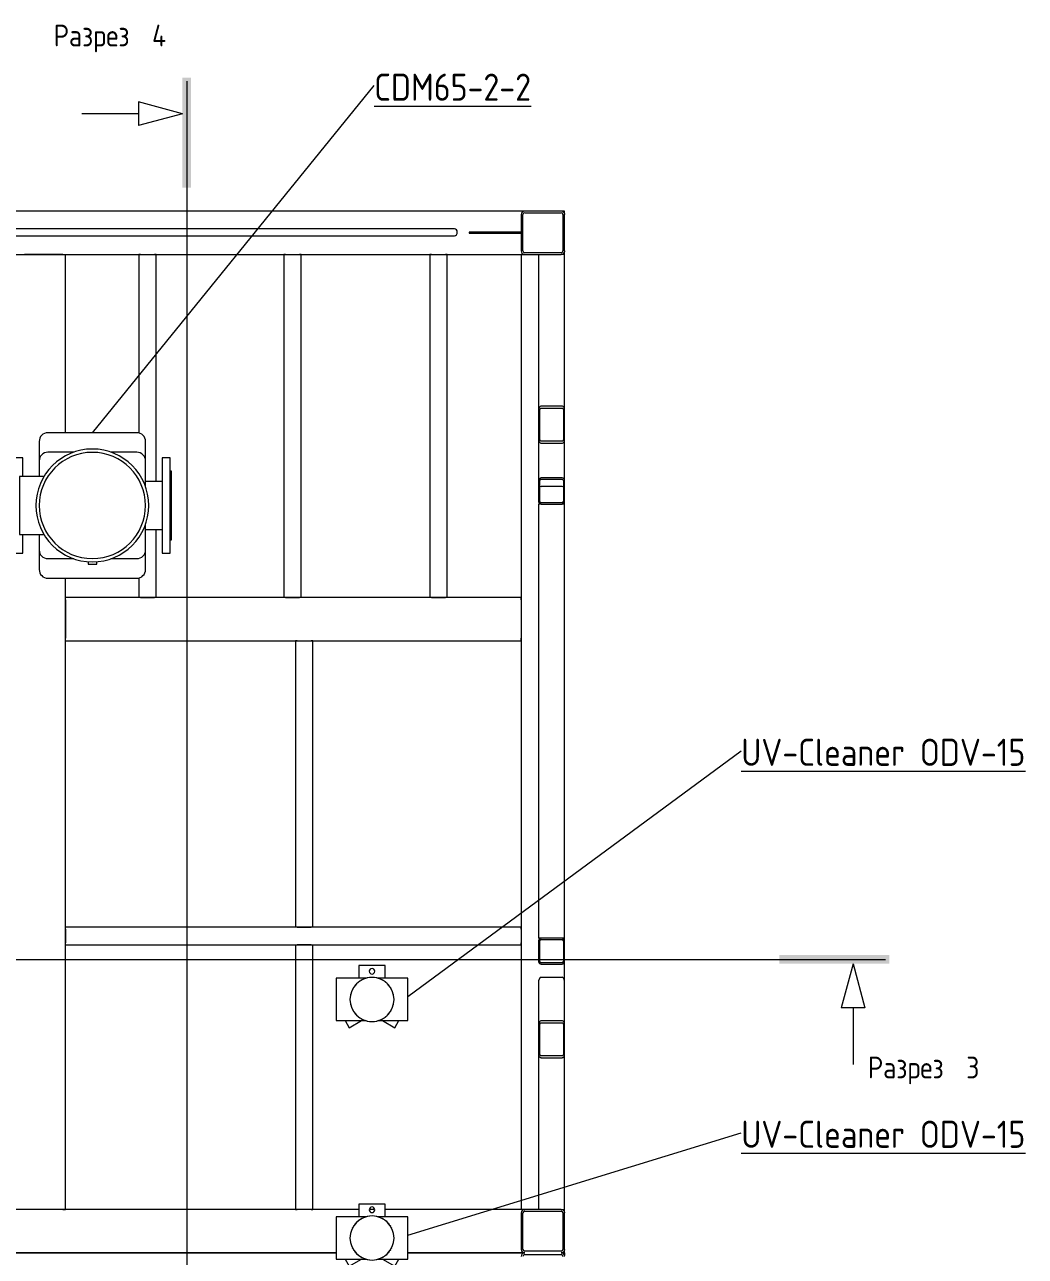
# Model space of a CAD drawing. Header units: millimetres. Extents: x -4617 to 4428, y -2900 to 2818.
# Drawn here: x 2123 to 4428, y -20 to 2818 of the extents above; entities that cross this region are included whole.
import ezdxf

# ---------------------------------------------------------------- set-up
doc = ezdxf.new("R2010")
doc.units = ezdxf.units.MM
for name, color, linetype, lineweight in [('A-_ANOTSYBL_E', 7, 'Continuous', 9), ('A_--------_E-', 8, 'Continuous', 9), ('M-_EQPT----_A', 7, 'Continuous', 9), ('M-_EQPT----_E', 7, 'Continuous', 9), ('S-_STRL----_A', 7, 'Continuous', 9)]:
    doc.layers.add(name, color=color, linetype=linetype, lineweight=lineweight)
doc.styles.add('GOST Common', font='GOST_Common.ttf', dxfattribs={"width": 0.9, "height": 50})
doc.styles.add('GOST Common_B', font='', dxfattribs={"width": 0.9, "height": 62.5})
doc.styles.get('GOST Common_B').set_extended_font_data('GOST Common', bold=True)

# ---------------------------------------------------------------- blocks, each defined once
blk = doc.blocks.new('ВертикальныйМногоступенчатыйЦентробежныйНасос_CDM32-CDM85_CNP - CDM65-2-2FSWPC-V2-Разрез 1')
at = {"layer": 'M-_EQPT----_E', "color": 140, "lineweight": 20}
for p, q in [((2381.3, 1877.4), (2176.3, 1877.4)), ((2156.3, 1857.4), (2156.3, 1812.4)), ((2401.3, 1812.4), (2401.3, 1857.4)), ((2118.3, 1819.9), (2099.3, 1819.9)), ((2099.3, 1819.9), (2099.3, 1599.9)), ((2118.3, 1776.9), (2118.3, 1819.9)), ((2236.2, 1832.4), (2176.3, 1832.4)), ((2381.3, 1832.4), (2321.4, 1832.4)), ((2458.3, 1819.9), (2439.3, 1819.9)), ((2439.3, 1819.9), (2439.3, 1599.9)), ((2458.3, 1599.9), (2458.3, 1819.9)), ((2099.3, 1788.9), (2096.3, 1788.9)), ((2096.3, 1788.9), (2096.3, 1630.9)), ((2156.3, 1812.4), (2156.3, 1776.9)), ((2401.3, 1752.5), (2401.3, 1812.4)), ((2461.3, 1788.9), (2458.3, 1788.9)), ((2461.3, 1630.9), (2461.3, 1788.9)), ((2167.6, 1776.9), (2110.8, 1776.9)), ((2110.8, 1776.9), (2110.8, 1642.9)), ((2439.3, 1764.9), (2401.3, 1764.9)), ((2401.3, 1607.4), (2401.3, 1667.3)), ((2401.3, 1654.9), (2439.3, 1654.9)), ((2096.3, 1630.9), (2099.3, 1630.9)), ((2110.8, 1642.9), (2167.6, 1642.9)), ((2118.3, 1599.9), (2118.3, 1642.9)), ((2156.3, 1642.9), (2156.3, 1607.4)), ((2458.3, 1630.9), (2461.3, 1630.9)), ((2099.3, 1599.9), (2118.3, 1599.9)), ((2156.3, 1607.4), (2156.3, 1562.4)), ((2401.3, 1562.4), (2401.3, 1607.4)), ((2439.3, 1599.9), (2458.3, 1599.9)), ((2176.3, 1587.4), (2236.2, 1587.4)), ((2268.8, 1580.6), (2268.8, 1574.9)), ((2268.8, 1574.9), (2288.8, 1574.9)), ((2288.8, 1574.9), (2288.8, 1580.6)), ((2321.4, 1587.4), (2381.3, 1587.4)), ((2176.3, 1542.4), (2381.3, 1542.4))]:
    blk.add_line(p, q, dxfattribs=at)
for centre, radius, start, end in [((2176.3, 1857.4), 20, 90, 180), ((2381.3, 1857.4), 20, 360, 90), ((2278.8, 1709.9), 130, 360, 180), ((2176.3, 1812.4), 20, 90, 180), ((2278.8, 1709.9), 122.4, 0, 180), ((2381.3, 1812.4), 20, 360, 90), ((2278.8, 1709.9), 130, 180, 360), ((2278.8, 1709.9), 122.4, 180, 360), ((2176.3, 1607.4), 20, 180, 270), ((2381.3, 1607.4), 20, 270, 360), ((2176.3, 1562.4), 20, 180, 270), ((2381.3, 1562.4), 20, 270, 360)]:
    blk.add_arc(centre, radius, start, end, dxfattribs=at)
blk = doc.blocks.new('PNS-0100 MAIN FRAME - ASY PNS-0100 MAIN FRAME_iam-651195-Разрез 1')
at = {"layer": 'A_--------_E-'}
for p, q in [((3274.8, 2388.2), (1060.8, 2388.2)), ((3366.8, 2388.2), (3358.8, 2388.2)), ((3366.8, 2382.2), (3366.8, 2388.2)), ((3366.8, 2382.2), (3366.8, 2380.2)), ((3113.1, 2347.2), (1160, 2347.2)), ((1160, 2331.2), (3113.1, 2331.2)), ((3266.8, 2339.2), (3146.8, 2339.2)), ((3146.8, 2339.2), (3146.8, 2337.2)), ((3146.8, 2337.2), (3266.8, 2337.2)), ((1060.8, 2288.2), (3274.8, 2288.2)), ((2116.8, 2288.2), (2122.8, 2288.2)), ((2210.8, 2288.2), (2122.8, 2288.2)), ((2210.8, 2288.2), (2216.8, 2288.2)), ((2216.8, 1877.4), (2216.8, 2288.2)), ((2385.6, 2288.2), (2385.6, 1876.8)), ((2389.6, 2288.2), (2385.6, 2288.2)), ((2389.6, 2288.2), (2421.6, 2288.2)), ((2425.6, 2288.2), (2421.6, 2288.2)), ((2425.6, 1764.9), (2425.6, 2288.2)), ((2719.6, 2288.2), (2719.6, 1498.2)), ((2723.6, 2288.2), (2719.6, 2288.2)), ((2723.6, 2288.2), (2755.6, 2288.2)), ((2759.6, 2288.2), (2755.6, 2288.2)), ((2759.6, 1498.2), (2759.6, 2288.2)), ((3056.2, 2288.2), (3056.2, 1498.2)), ((3060.2, 2288.2), (3056.2, 2288.2)), ((3060.2, 2288.2), (3092.2, 2288.2)), ((3096.2, 2288.2), (3092.2, 2288.2)), ((3096.2, 1498.2), (3096.2, 2288.2)), ((3266.8, 2288.2), (3266.8, 88.2)), ((3272.8, 2288.2), (3266.8, 2288.2)), ((3272.8, 2288.2), (3274.8, 2288.2)), ((3306.8, 2288.2), (3306.8, 1930)), ((3360.8, 2288.2), (3358.8, 2288.2)), ((3366.8, 2296.2), (3366.8, 2294.2)), ((3366.8, 2288.2), (3366.8, 2294.2)), ((3366.8, 1930), (3366.8, 2288.2)), ((3306.8, 1862.1), (3306.8, 1767.2)), ((3366.8, 1767.2), (3366.8, 1862.1)), ((3309.6, 1754.7), (3312.8, 1753.3)), ((3360.8, 1753.3), (3312.8, 1753.3)), ((3360.8, 1753.3), (3364.1, 1754.7)), ((3306.8, 1713.2), (3306.8, 713.2)), ((3312.8, 1713.2), (3306.8, 1713.2)), ((3366.8, 1713.2), (3360.8, 1713.2)), ((3366.8, 1713.2), (3366.8, 1719.2)), ((3366.8, 713.2), (3366.8, 1713.2)), ((2425.6, 1498.2), (2425.6, 1654.9)), ((2216.8, 88.2), (2216.8, 1542.4)), ((2385.6, 1543), (2385.6, 1498.2)), ((3266.8, 1498.2), (2216.8, 1498.2)), ((2216.8, 1492.2), (2216.8, 1498.2)), ((2216.8, 1492.2), (2216.8, 1404.2)), ((2389.6, 1498.2), (2385.6, 1498.2)), ((2389.6, 1498.2), (2421.6, 1498.2)), ((2425.6, 1498.2), (2421.6, 1498.2)), ((2723.6, 1498.2), (2719.6, 1498.2)), ((2723.6, 1498.2), (2755.6, 1498.2)), ((2759.6, 1498.2), (2755.6, 1498.2)), ((3060.2, 1498.2), (3056.2, 1498.2)), ((3060.2, 1498.2), (3092.2, 1498.2)), ((3096.2, 1498.2), (3092.2, 1498.2)), ((3266.8, 1492.2), (3266.8, 1498.2)), ((3266.8, 1492.2), (3266.8, 1404.2)), ((2216.8, 1398.2), (2216.8, 1404.2)), ((2216.8, 1398.2), (3266.8, 1398.2)), ((2746.8, 1398.2), (2746.8, 738.2)), ((2750.8, 1398.2), (2746.8, 1398.2)), ((2750.8, 1398.2), (2782.8, 1398.2)), ((2786.8, 1398.2), (2782.8, 1398.2)), ((2786.8, 738.2), (2786.8, 1398.2)), ((3266.8, 1398.2), (3266.8, 1404.2)), ((3266.8, 738.2), (2216.8, 738.2)), ((2216.8, 734.2), (2216.8, 738.2)), ((2750.8, 738.2), (2746.8, 738.2)), ((2750.8, 738.2), (2782.8, 738.2)), ((2786.8, 738.2), (2782.8, 738.2)), ((3266.8, 734.2), (3266.8, 738.2)), ((2216.8, 734.2), (2216.8, 702.2)), ((3266.8, 734.2), (3266.8, 702.2)), ((3312.8, 713.2), (3306.8, 713.2)), ((3366.8, 713.2), (3360.8, 713.2)), ((3366.8, 707.2), (3366.8, 713.2)), ((2216.8, 698.2), (2216.8, 702.2)), ((2216.8, 698.2), (3266.8, 698.2)), ((2746.8, 698.2), (2746.8, 88.2)), ((2746.8, 698.2), (2750.8, 698.2)), ((2782.8, 698.2), (2750.8, 698.2)), ((2782.8, 698.2), (2786.8, 698.2)), ((2786.8, 88.2), (2786.8, 698.2)), ((3266.8, 698.2), (3266.8, 702.2)), ((3366.8, 614.6), (3366.8, 659.2)), ((3306.8, 614.6), (3306.8, 514.3)), ((3312.8, 623.1), (3360.8, 623.1)), ((3366.8, 514.3), (3366.8, 614.6)), ((3306.8, 446.4), (3306.8, 88.2)), ((3366.8, 88.2), (3366.8, 446.4)), ((2893, 88.2), (1668, 88.2)), ((2210.8, 88.2), (2122.8, 88.2)), ((2210.8, 88.2), (2216.8, 88.2)), ((2746.8, 88.2), (2750.8, 88.2)), ((2782.8, 88.2), (2750.8, 88.2)), ((2782.8, 88.2), (2786.8, 88.2)), ((2929.1, 88.2), (2916.9, 88.2)), ((3274.8, 88.2), (2953, 88.2)), ((3272.8, 88.2), (3266.8, 88.2)), ((3272.8, 88.2), (3274.8, 88.2)), ((3358.8, 88.2), (3360.8, 88.2)), ((3366.8, 82.2), (3366.8, 88.2)), ((3366.8, 82.2), (3366.8, 80.2)), ((2840.2, -11.8), (1668, -11.8)), ((1668, -11.8), (2840.2, -11.8)), ((3274.8, -11.8), (3005.8, -11.8)), ((3005.8, -11.8), (3274.8, -11.8)), ((3366.8, -11.8), (3358.8, -11.8)), ((3358.8, -11.8), (3366.8, -11.8)), ((3366.8, -3.8), (3366.8, -5.8)), ((3366.8, -11.8), (3366.8, -5.8)), ((3366.8, -11.8), (3366.8, -17.8)), ((3366.8, -19.8), (3366.8, -17.8))]:
    blk.add_line(p, q, dxfattribs=at)
at = {"layer": 'A_--------_E-', "flags": 128}
for points in [[(3366.8, 2288.2), (3365.1, 2288.2), (3360.8, 2288.2)], [(3312.8, 623.1), (3308.6, 620.6), (3306.8, 614.6)], [(3366.8, 614.6), (3365.1, 620.6), (3360.8, 623.1)], [(3360.8, 88.2), (3365.1, 88.2), (3366.8, 88.2)]]:
    blk.add_lwpolyline(points, dxfattribs=at)
at = {"layer": 'A_--------_E-'}
for start_param, end_param in [(4.712389, 6.283185), (3.141593, 4.712389)]:
    blk.add_ellipse((3113.1, 2339.2), major_axis=(0, 8), ratio=0.792149, start_param=start_param, end_param=end_param, dxfattribs=at)
at = {"layer": 'S-_STRL----_A'}
for p, q in [((3358.8, 2388.2), (3274.8, 2388.2)), ((3274.8, 2384.2), (3358.8, 2384.2)), ((3266.8, 2380.2), (3266.8, 2296.2)), ((3270.8, 2296.2), (3270.8, 2380.2)), ((3362.8, 2380.2), (3362.8, 2296.2)), ((3366.8, 2296.2), (3366.8, 2380.2)), ((3358.8, 2292.2), (3274.8, 2292.2)), ((3274.8, 2288.2), (3358.8, 2288.2)), ((3306.8, 1930), (3306.8, 1862.1)), ((3309.8, 1862.1), (3309.8, 1930)), ((3360.8, 1938.5), (3312.8, 1938.5)), ((3312.8, 1934.3), (3360.8, 1934.3)), ((3363.8, 1930), (3363.8, 1862.1)), ((3366.8, 1862.1), (3366.8, 1930)), ((3360.8, 1857.9), (3312.8, 1857.9)), ((3312.8, 1853.7), (3360.8, 1853.7)), ((3306.8, 1767.2), (3306.8, 1719.2)), ((3309.8, 1719.2), (3309.8, 1767.2)), ((3360.8, 1773.2), (3312.8, 1773.2)), ((3312.8, 1770.2), (3360.8, 1770.2)), ((3363.8, 1767.2), (3363.8, 1719.2)), ((3366.8, 1719.2), (3366.8, 1767.2)), ((3360.8, 1716.2), (3312.8, 1716.2)), ((3312.8, 1713.2), (3360.8, 1713.2)), ((3360.8, 713.2), (3312.8, 713.2)), ((3312.8, 710.2), (3360.8, 710.2)), ((3306.8, 707.2), (3306.8, 659.2)), ((3309.8, 659.2), (3309.8, 707.2)), ((3363.8, 707.2), (3363.8, 659.2)), ((3366.8, 659.2), (3366.8, 707.2)), ((3360.8, 656.2), (3312.8, 656.2)), ((3312.8, 653.2), (3360.8, 653.2)), ((3306.8, 514.3), (3306.8, 446.4)), ((3309.8, 446.4), (3309.8, 514.3)), ((3360.8, 522.7), (3312.8, 522.7)), ((3312.8, 518.5), (3360.8, 518.5)), ((3363.8, 514.3), (3363.8, 446.4)), ((3366.8, 446.4), (3366.8, 514.3)), ((3360.8, 442.1), (3312.8, 442.1)), ((3312.8, 437.9), (3360.8, 437.9)), ((3358.8, 88.2), (3274.8, 88.2)), ((3266.8, 80.2), (3266.8, -3.8)), ((3270.8, -3.8), (3270.8, 80.2)), ((3274.8, 84.2), (3358.8, 84.2)), ((3362.8, 80.2), (3362.8, -3.8)), ((3366.8, -3.8), (3366.8, 80.2)), ((3358.8, -7.8), (3274.8, -7.8)), ((3274.8, -15.8), (3358.8, -15.8))]:
    blk.add_line(p, q, dxfattribs=at)
at = {"layer": 'S-_STRL----_A', "flags": 128}
for points in [[(3312.8, 1938.5), (3311.6, 1938.4), (3310.5, 1937.9), (3309.5, 1937.1), (3308.6, 1936), (3307.8, 1934.7), (3307.3, 1933.3), (3306.9, 1931.7), (3306.8, 1930)], [(3309.8, 1930), (3309.9, 1930.9), (3310, 1931.7), (3310.3, 1932.4), (3310.7, 1933), (3311.1, 1933.6), (3311.7, 1933.9), (3312.2, 1934.2), (3312.8, 1934.3)], [(3366.8, 1930), (3366.7, 1931.7), (3366.4, 1933.3), (3365.8, 1934.7), (3365.1, 1936), (3364.1, 1937.1), (3363.1, 1937.9), (3362, 1938.4), (3360.8, 1938.5)], [(3360.8, 1934.3), (3361.4, 1934.2), (3362, 1933.9), (3362.5, 1933.6), (3362.9, 1933), (3363.3, 1932.4), (3363.6, 1931.7), (3363.8, 1930.9), (3363.8, 1930)], [(3306.8, 1862.1), (3306.9, 1860.5), (3307.3, 1858.9), (3307.8, 1857.4), (3308.6, 1856.1), (3309.5, 1855.1), (3310.5, 1854.3), (3311.6, 1853.8), (3312.8, 1853.7)], [(3312.8, 1857.9), (3312.2, 1858), (3311.7, 1858.2), (3311.1, 1858.6), (3310.7, 1859.1), (3310.3, 1859.8), (3310, 1860.5), (3309.9, 1861.3), (3309.8, 1862.1)], [(3363.8, 1862.1), (3363.8, 1861.3), (3363.6, 1860.5), (3363.3, 1859.8), (3362.9, 1859.1), (3362.5, 1858.6), (3362, 1858.2), (3361.4, 1858), (3360.8, 1857.9)], [(3360.8, 1853.7), (3362, 1853.8), (3363.1, 1854.3), (3364.1, 1855.1), (3365.1, 1856.1), (3365.8, 1857.4), (3366.4, 1858.9), (3366.7, 1860.5), (3366.8, 1862.1)], [(3312.8, 522.7), (3311.6, 522.6), (3310.5, 522.1), (3309.5, 521.3), (3308.6, 520.3), (3307.8, 519), (3307.3, 517.5), (3306.9, 515.9), (3306.8, 514.3)], [(3309.8, 514.3), (3309.9, 515.1), (3310, 515.9), (3310.3, 516.6), (3310.7, 517.3), (3311.1, 517.8), (3311.7, 518.2), (3312.2, 518.4), (3312.8, 518.5)], [(3366.8, 514.3), (3366.7, 515.9), (3366.4, 517.5), (3365.8, 519), (3365.1, 520.3), (3364.1, 521.3), (3363.1, 522.1), (3362, 522.6), (3360.8, 522.7)], [(3360.8, 518.5), (3361.4, 518.4), (3362, 518.2), (3362.5, 517.8), (3362.9, 517.3), (3363.3, 516.6), (3363.6, 515.9), (3363.8, 515.1), (3363.8, 514.3)], [(3306.8, 446.4), (3306.9, 444.7), (3307.3, 443.1), (3307.8, 441.7), (3308.6, 440.4), (3309.5, 439.3), (3310.5, 438.5), (3311.6, 438.1), (3312.8, 437.9)], [(3312.8, 442.1), (3312.2, 442.2), (3311.7, 442.5), (3311.1, 442.8), (3310.7, 443.4), (3310.3, 444), (3310, 444.7), (3309.9, 445.5), (3309.8, 446.4)], [(3363.8, 446.4), (3363.8, 445.5), (3363.6, 444.7), (3363.3, 444), (3362.9, 443.4), (3362.5, 442.8), (3362, 442.5), (3361.4, 442.2), (3360.8, 442.1)], [(3360.8, 437.9), (3362, 438.1), (3363.1, 438.5), (3364.1, 439.3), (3365.1, 440.4), (3365.8, 441.7), (3366.4, 443.1), (3366.7, 444.7), (3366.8, 446.4)]]:
    blk.add_lwpolyline(points, dxfattribs=at)
at = {"layer": 'S-_STRL----_A'}
for centre, radius, start, end in [((3274.8, 2380.2), 8, 90, 180), ((3274.8, 2380.2), 4, 90, 180), ((3358.8, 2380.2), 8, 0, 90), ((3358.8, 2380.2), 4, 0, 90), ((3274.8, 2296.2), 8, 180, 270), ((3274.8, 2296.2), 4, 180, 270), ((3358.8, 2296.2), 4, 270, 0), ((3358.8, 2296.2), 8, 270, 360), ((3312.8, 1767.2), 6, 90, 180), ((3312.8, 1767.2), 3, 90, 180), ((3360.8, 1767.2), 6, 0, 90), ((3360.8, 1767.2), 3, 0, 90), ((3312.8, 1719.2), 6, 180, 270), ((3312.8, 1719.2), 3, 180, 270), ((3360.8, 1719.2), 3, 270, 0), ((3360.8, 1719.2), 6, 270, 0), ((3312.8, 707.2), 6, 90, 180), ((3312.8, 707.2), 3, 90, 180), ((3360.8, 707.2), 6, 0, 90), ((3360.8, 707.2), 3, 0, 90), ((3312.8, 659.2), 6, 180, 270), ((3312.8, 659.2), 3, 180, 270), ((3360.8, 659.2), 3, 270, 0), ((3360.8, 659.2), 6, 270, 360), ((3274.8, 80.2), 8, 90, 180), ((3358.8, 80.2), 8, 360, 90), ((3274.8, 80.2), 4, 90, 180), ((3358.8, 80.2), 4, 0, 90), ((3274.8, -3.8), 8, 180, 270), ((3274.8, -19.8), 8, 90, 180), ((3274.8, -3.8), 4, 180, 270), ((3274.8, -19.8), 4, 90, 180), ((3358.8, -3.8), 4, 270, 0), ((3358.8, -3.8), 8, 270, 360), ((3358.8, -19.8), 8, 360, 90), ((3358.8, -19.8), 4, 360, 90)]:
    blk.add_arc(centre, radius, start, end, dxfattribs=at)
blk = doc.blocks.new('PNS-0100 MAIN FRAME - Standard-550811-Разрез 1')
blk.add_blockref('PNS-0100 MAIN FRAME - ASY PNS-0100 MAIN FRAME_iam-651195-Разрез 1', (0, 0))
blk = doc.blocks.new('UV-Cleaner ODV-15 - UV-Cleaner ODV-15_ipt-677162-Разрез 1')
at = {"layer": 'A_--------_E-', "color": 180, "lineweight": 20}
for p, q in [((2953, 100.5), (2893, 100.5)), ((2893, 100.5), (2893, 71.2)), ((2953, 71.2), (2953, 100.5)), ((2908.7, 71.2), (2840.2, 71.2)), ((2840.2, 71.2), (2840.2, 69.7)), ((2840.2, 68.7), (2840.2, 65.5)), ((2840.2, 63.2), (2840.2, 58.6)), ((3005.8, 71.2), (2937.3, 71.2)), ((3005.8, 69.7), (3005.8, 71.2)), ((3005.8, 65.5), (3005.8, 68.7)), ((3005.8, 58.6), (3005.8, 63.2)), ((2840.2, 55.3), (2840.2, 49.3)), ((2840.2, 45.5), (2840.2, 38)), ((2840.2, 34.3), (2840.2, 10.7)), ((3005.8, 49.3), (3005.8, 55.3)), ((3005.8, 38), (3005.8, 45.5)), ((3005.8, 10.7), (3005.8, 34.3)), ((2840.2, 7), (2840.2, -0.5)), ((3005.8, -0.5), (3005.8, 7)), ((2840.2, -4.3), (2840.2, -10.3)), ((2840.2, -13.6), (2840.2, -18.2)), ((2840.2, -20.5), (2840.2, -23.7)), ((2840.2, -24.7), (2840.2, -26.3)), ((2840.2, -26.3), (2908.7, -26.3)), ((2861.1, -26.3), (2870.5, -42.5)), ((2870.5, -42.5), (2898.6, -26.3)), ((2937.3, -26.3), (3005.8, -26.3)), ((2947.5, -26.3), (2975.6, -42.5)), ((2975.6, -42.5), (2984.9, -26.3)), ((3005.8, -10.3), (3005.8, -4.3)), ((3005.8, -18.2), (3005.8, -13.6)), ((3005.8, -23.7), (3005.8, -20.5)), ((3005.8, -26.3), (3005.8, -24.7))]:
    blk.add_line(p, q, dxfattribs=at)
for centre, radius, start, end in [((2923, 87.5), 6.5, 0, 180), ((2923, 87.5), 6.5, 180, 0), ((2923, 22.5), 50.8, 0, 180), ((2923, 22.5), 50.8, 77.5225, 102.4775), ((2923, 22.5), 50.8, 180, 0), ((2923, 22.5), 50.8, 257.5972, 282.4028)]:
    blk.add_arc(centre, radius, start, end, dxfattribs=at)
for points, knots in [([(2893.3, 63.7), (2893.2, 63.6), (2892.4, 63.1), (2891, 62), (2889.2, 60.4), (2888, 59.3), (2887.5, 58.8)], [-0.6149019, -0.6149019, -0.6149019, -0.6149019, -0.6071429, -0.5714286, -0.5357143, -0.5, -0.5, -0.5, -0.5]), ([(2900.3, 67.9), (2900, 67.8), (2899.6, 67.6), (2899, 67.3), (2898.5, 67), (2898.1, 66.7), (2897.5, 66.4), (2896.9, 66), (2896.4, 65.8), (2896.3, 65.7)], [-0.75, -0.75, -0.75, -0.75, -0.73214286, -0.72321429, -0.71428571, -0.70535714, -0.69642857, -0.67857143, -0.67104959, -0.67104959, -0.67104959, -0.67104959]), ([(2908.7, 71.2), (2908.4, 71.2), (2907.7, 71.1), (2906.6, 70.7), (2905.9, 70.4), (2905.3, 70.1), (2904.7, 69.9), (2904.4, 69.7), (2904.3, 69.7)], [-1, -1, -1, -1, -0.9285714, -0.8928571, -0.875, -0.8571429, -0.8392857, -0.834143, -0.834143, -0.834143, -0.834143]), ([(2941.7, 69.7), (2941.6, 69.8), (2941.3, 69.9), (2940.8, 70.1), (2940.2, 70.3), (2939.4, 70.6), (2938.3, 71), (2937.6, 71.2), (2937.3, 71.2)], [0.8341396, 0.8341396, 0.8341396, 0.8341396, 0.8392857, 0.8571429, 0.875, 0.8928571, 0.9285714, 1, 1, 1, 1]), ([(2949.8, 65.7), (2949.6, 65.8), (2949.2, 66.1), (2948.4, 66.5), (2947.5, 67), (2946.6, 67.5), (2946, 67.8), (2945.7, 68)], [0.6710375, 0.6710375, 0.6710375, 0.6710375, 0.67857143, 0.69642857, 0.71428571, 0.73214286, 0.75, 0.75, 0.75, 0.75]), ([(2958.6, 58.8), (2957.4, 59.9), (2955.5, 61.6), (2953.5, 63.2), (2952.7, 63.7)], [0.5, 0.5, 0.5, 0.5, 0.5714286, 0.614905, 0.614905, 0.614905, 0.614905]), ([(2878.2, 46.5), (2878.1, 46.3), (2877.9, 45.9), (2877.7, 45.5), (2877.6, 45.3)], [-0.29327434, -0.29327434, -0.29327434, -0.29327434, -0.28571429, -0.27681596, -0.27681596, -0.27681596, -0.27681596]), ([(2885, 56.2), (2884.7, 55.8), (2884.2, 55.3), (2883.8, 54.8), (2883.7, 54.6)], [-0.44922734, -0.44922734, -0.44922734, -0.44922734, -0.42857143, -0.42085023, -0.42085023, -0.42085023, -0.42085023]), ([(2962.4, 54.6), (2962.2, 54.8), (2961.8, 55.3), (2961.4, 55.8), (2961, 56.2)], [0.42083373, 0.42083373, 0.42083373, 0.42083373, 0.42857143, 0.44920633, 0.44920633, 0.44920633, 0.44920633]), ([(2883.7, -9.6), (2883.8, -9.8), (2884.2, -10.3), (2884.7, -10.8), (2885, -11.2)], [0.42083373, 0.42083373, 0.42083373, 0.42083373, 0.42857143, 0.44920633, 0.44920633, 0.44920633, 0.44920633]), ([(2887.5, -13.8), (2888.6, -14.9), (2890.5, -16.6), (2892.6, -18.2), (2893.3, -18.7)], [0.5, 0.5, 0.5, 0.5, 0.5714286, 0.614905, 0.614905, 0.614905, 0.614905]), ([(2896.3, -20.7), (2896.4, -20.8), (2896.9, -21.1), (2897.6, -21.5), (2898.5, -22), (2899.4, -22.5), (2900, -22.8), (2900.3, -23)], [0.6710375, 0.6710375, 0.6710375, 0.6710375, 0.67857143, 0.69642857, 0.71428571, 0.73214286, 0.75, 0.75, 0.75, 0.75]), ([(2904.3, -24.7), (2904.4, -24.8), (2904.7, -24.9), (2905.3, -25.1), (2905.9, -25.3), (2906.6, -25.6), (2907.8, -26), (2908.4, -26.2), (2908.7, -26.3)], [0.8341396, 0.8341396, 0.8341396, 0.8341396, 0.8392857, 0.8571429, 0.875, 0.8928571, 0.9285714, 1, 1, 1, 1]), ([(2937.3, -26.3), (2937.6, -26.2), (2938.3, -26), (2939.4, -25.6), (2940.2, -25.3), (2940.8, -25.1), (2941.3, -24.9), (2941.6, -24.8), (2941.7, -24.7)], [0, 0, 0, 0, 0.0714286, 0.1071429, 0.125, 0.1428571, 0.1607143, 0.1658604, 0.1658604, 0.1658604, 0.1658604]), ([(2945.7, -23), (2946, -22.8), (2946.6, -22.5), (2947.5, -22), (2948.4, -21.5), (2949.2, -21.1), (2949.6, -20.8), (2949.8, -20.7)], [0.25, 0.25, 0.25, 0.25, 0.26785714, 0.28571429, 0.30357143, 0.32142857, 0.3289625, 0.3289625, 0.3289625, 0.3289625]), ([(2952.7, -18.7), (2953.5, -18.2), (2955.5, -16.6), (2957.4, -14.9), (2958.6, -13.8)], [0.385095, 0.385095, 0.385095, 0.385095, 0.4285714, 0.5, 0.5, 0.5, 0.5]), ([(2961, -11.2), (2961.4, -10.8), (2961.8, -10.3), (2962.2, -9.8), (2962.4, -9.6)], [0.55079367, 0.55079367, 0.55079367, 0.55079367, 0.57142857, 0.57916627, 0.57916627, 0.57916627, 0.57916627])]:
    blk.add_open_spline(points, degree=3, knots=knots, dxfattribs=at)
for points in [[(2873.7, 34.7), (2873.7, 34.6), (2873.6, 34.4), (2873.6, 34.3)], [(2874.8, 38.6), (2874.8, 38.5), (2874.7, 38.3), (2874.7, 38.2)], [(2880.8, 50.8), (2880.5, 50.4), (2880.3, 49.9), (2880, 49.5)], [(2966, 49.5), (2965.8, 50), (2965.5, 50.4), (2965.2, 50.8)], [(2968.1, 45.9), (2968, 46.1), (2967.9, 46.3), (2967.8, 46.4)], [(2968.4, 45.3), (2968.3, 45.5), (2968.2, 45.7), (2968.1, 45.9)], [(2971.3, 38.2), (2971.3, 38.3), (2971.2, 38.5), (2971.2, 38.6)], [(2972.4, 34.3), (2972.4, 34.4), (2972.4, 34.6), (2972.3, 34.7)], [(2873.6, 10.7), (2873.6, 10.6), (2873.7, 10.4), (2873.7, 10.3)], [(2874.7, 6.8), (2874.8, 6.7), (2874.8, 6.5), (2874.8, 6.4)], [(2971.2, 6.4), (2971.2, 6.5), (2971.3, 6.7), (2971.3, 6.8)], [(2972.3, 10.3), (2972.4, 10.4), (2972.4, 10.6), (2972.4, 10.7)], [(2877.6, -0.3), (2877.7, -0.5), (2877.8, -0.7), (2877.9, -0.9)], [(2877.9, -0.9), (2878, -1.1), (2878.1, -1.3), (2878.2, -1.4)], [(2880, -4.5), (2880.3, -5), (2880.5, -5.4), (2880.8, -5.8)], [(2965.2, -5.8), (2965.5, -5.4), (2965.8, -5), (2966, -4.5)], [(2967.8, -1.4), (2967.9, -1.3), (2968, -1.1), (2968.1, -0.9)], [(2968.1, -0.9), (2968.2, -0.7), (2968.3, -0.5), (2968.4, -0.3)]]:
    blk.add_open_spline(points, degree=3, dxfattribs=at)
blk = doc.blocks.new('UV-Cleaner ODV-15 - Standard-553269-Разрез 1')
at = {"layer": 'M-_EQPT----_E', "color": 180, "lineweight": 20}
for p, q in [((2909.5, 71.2), (2840.2, 71.2)), ((2840.2, 69.6), (2840.2, 68.7)), ((2840.2, 65.5), (2840.2, 63.2)), ((2840.2, 58.6), (2840.2, 55.3)), ((3005.8, 71.2), (2936.5, 71.2)), ((3005.8, 68.7), (3005.8, 69.6)), ((3005.8, 63.2), (3005.8, 65.5)), ((3005.8, 55.3), (3005.8, 58.6)), ((2840.2, 49.4), (2840.2, 45.4)), ((2840.2, 38), (2840.2, 34.3)), ((3005.8, 45.4), (3005.8, 49.4)), ((3005.8, 34.3), (3005.8, 38)), ((2840.2, 22.5), (2840.2, 19.9)), ((2840.2, 10.7), (2840.2, 7)), ((3005.8, 19.9), (3005.8, 22.5)), ((3005.8, 7), (3005.8, 10.7)), ((2840.2, -0.4), (2840.2, -4.4)), ((2840.2, -10.3), (2840.2, -13.6)), ((2840.2, -18.2), (2840.2, -20.5)), ((2840.2, -23.7), (2840.2, -24.6)), ((2840.2, -26.3), (2909.5, -26.3)), ((2936.5, -26.3), (3005.8, -26.3)), ((3005.8, -4.4), (3005.8, -0.4)), ((3005.8, -13.6), (3005.8, -10.3)), ((3005.8, -20.5), (3005.8, -18.2)), ((3005.8, -24.6), (3005.8, -23.7))]:
    blk.add_line(p, q, dxfattribs=at)
blk.add_blockref('UV-Cleaner ODV-15 - UV-Cleaner ODV-15_ipt-677162-Разрез 1', (0, 0))
blk = doc.blocks.new('UV-Cleaner ODV-15 - UV-Cleaner ODV-15_ipt-V7-Разрез 1')
at = {"layer": 'A_--------_E-', "color": 180, "lineweight": 20}
for p, q in [((2953, 649.9), (2893, 649.9)), ((2893, 649.9), (2893, 620.7)), ((2953, 620.7), (2953, 649.9)), ((2908.7, 620.7), (2840.2, 620.7)), ((2840.2, 620.7), (2840.2, 619.2)), ((2840.2, 618.2), (2840.2, 614.9)), ((2840.2, 612.6), (2840.2, 608)), ((2840.2, 604.7), (2840.2, 598.8)), ((3005.8, 620.7), (2937.3, 620.7)), ((3005.8, 619.2), (3005.8, 620.7)), ((3005.8, 614.9), (3005.8, 618.2)), ((3005.8, 608), (3005.8, 612.6)), ((3005.8, 598.8), (3005.8, 604.7)), ((2840.2, 594.9), (2840.2, 587.5)), ((2840.2, 583.8), (2840.2, 560.1)), ((3005.8, 587.5), (3005.8, 594.9)), ((3005.8, 560.1), (3005.8, 583.8)), ((2840.2, 556.4), (2840.2, 549)), ((2840.2, 545.1), (2840.2, 539.2)), ((3005.8, 549), (3005.8, 556.4)), ((3005.8, 539.2), (3005.8, 545.1)), ((2840.2, 535.9), (2840.2, 531.2)), ((2840.2, 528.9), (2840.2, 525.7)), ((2840.2, 524.7), (2840.2, 523.2)), ((2840.2, 523.2), (2908.7, 523.2)), ((2861.1, 523.2), (2870.5, 507)), ((2870.5, 507), (2898.6, 523.2)), ((2937.3, 523.2), (3005.8, 523.2)), ((2947.5, 523.2), (2975.6, 507)), ((2975.6, 507), (2984.9, 523.2)), ((3005.8, 531.2), (3005.8, 535.9)), ((3005.8, 525.7), (3005.8, 528.9)), ((3005.8, 523.2), (3005.8, 524.7))]:
    blk.add_line(p, q, dxfattribs=at)
for centre, radius, start, end in [((2923, 636.9), 6.5, 0, 180), ((2923, 636.9), 6.5, 180, 0), ((2923, 571.9), 50.8, 0, 180), ((2923, 571.9), 50.8, 77.5225, 102.4775), ((2923, 571.9), 50.8, 180, 0), ((2923, 571.9), 50.8, 257.5972, 282.4028)]:
    blk.add_arc(centre, radius, start, end, dxfattribs=at)
for points, knots in [([(2878.2, 595.9), (2878.1, 595.7), (2877.9, 595.3), (2877.7, 594.9), (2877.6, 594.7)], [-0.29327434, -0.29327434, -0.29327434, -0.29327434, -0.28571429, -0.27681596, -0.27681596, -0.27681596, -0.27681596]), ([(2885, 605.6), (2884.7, 605.3), (2884.2, 604.8), (2883.8, 604.2), (2883.7, 604.1)], [-0.44922734, -0.44922734, -0.44922734, -0.44922734, -0.42857143, -0.42085023, -0.42085023, -0.42085023, -0.42085023]), ([(2893.3, 613.1), (2893.2, 613), (2892.4, 612.5), (2891, 611.4), (2889.2, 609.9), (2888, 608.8), (2887.5, 608.2)], [-0.6149019, -0.6149019, -0.6149019, -0.6149019, -0.6071429, -0.5714286, -0.5357143, -0.5, -0.5, -0.5, -0.5]), ([(2900.3, 617.4), (2900, 617.2), (2899.6, 617), (2899, 616.7), (2898.5, 616.4), (2898.1, 616.2), (2897.5, 615.8), (2896.9, 615.5), (2896.4, 615.2), (2896.3, 615.1)], [-0.75, -0.75, -0.75, -0.75, -0.73214286, -0.72321429, -0.71428571, -0.70535714, -0.69642857, -0.67857143, -0.67104959, -0.67104959, -0.67104959, -0.67104959]), ([(2908.7, 620.7), (2908.4, 620.7), (2907.7, 620.5), (2906.6, 620.1), (2905.9, 619.8), (2905.3, 619.5), (2904.7, 619.3), (2904.4, 619.2), (2904.3, 619.1)], [-1, -1, -1, -1, -0.9285714, -0.8928571, -0.875, -0.8571429, -0.8392857, -0.834143, -0.834143, -0.834143, -0.834143]), ([(2941.7, 619.2), (2941.6, 619.2), (2941.3, 619.3), (2940.8, 619.5), (2940.2, 619.8), (2939.4, 620), (2938.3, 620.4), (2937.6, 620.6), (2937.3, 620.7)], [0.8341396, 0.8341396, 0.8341396, 0.8341396, 0.8392857, 0.8571429, 0.875, 0.8928571, 0.9285714, 1, 1, 1, 1]), ([(2949.8, 615.1), (2949.6, 615.2), (2949.2, 615.5), (2948.4, 615.9), (2947.5, 616.4), (2946.6, 616.9), (2946, 617.2), (2945.7, 617.4)], [0.6710375, 0.6710375, 0.6710375, 0.6710375, 0.67857143, 0.69642857, 0.71428571, 0.73214286, 0.75, 0.75, 0.75, 0.75]), ([(2958.6, 608.2), (2957.4, 609.4), (2955.5, 611.1), (2953.5, 612.6), (2952.7, 613.1)], [0.5, 0.5, 0.5, 0.5, 0.5714286, 0.614905, 0.614905, 0.614905, 0.614905]), ([(2962.4, 604.1), (2962.2, 604.2), (2961.8, 604.8), (2961.4, 605.3), (2961, 605.6)], [0.42083373, 0.42083373, 0.42083373, 0.42083373, 0.42857143, 0.44920633, 0.44920633, 0.44920633, 0.44920633]), ([(2883.7, 539.8), (2883.8, 539.7), (2884.2, 539.1), (2884.7, 538.6), (2885, 538.2)], [0.42083373, 0.42083373, 0.42083373, 0.42083373, 0.42857143, 0.44920633, 0.44920633, 0.44920633, 0.44920633]), ([(2961, 538.2), (2961.4, 538.6), (2961.8, 539.1), (2962.2, 539.7), (2962.4, 539.8)], [0.55079367, 0.55079367, 0.55079367, 0.55079367, 0.57142857, 0.57916627, 0.57916627, 0.57916627, 0.57916627]), ([(2887.5, 535.7), (2888.6, 534.5), (2890.5, 532.8), (2892.6, 531.3), (2893.3, 530.7)], [0.5, 0.5, 0.5, 0.5, 0.5714286, 0.614905, 0.614905, 0.614905, 0.614905]), ([(2896.3, 528.7), (2896.4, 528.7), (2896.9, 528.4), (2897.6, 527.9), (2898.5, 527.4), (2899.4, 526.9), (2900, 526.6), (2900.3, 526.5)], [0.6710375, 0.6710375, 0.6710375, 0.6710375, 0.67857143, 0.69642857, 0.71428571, 0.73214286, 0.75, 0.75, 0.75, 0.75]), ([(2904.3, 524.7), (2904.4, 524.7), (2904.7, 524.5), (2905.3, 524.4), (2905.9, 524.1), (2906.6, 523.9), (2907.8, 523.5), (2908.4, 523.3), (2908.7, 523.2)], [0.8341396, 0.8341396, 0.8341396, 0.8341396, 0.8392857, 0.8571429, 0.875, 0.8928571, 0.9285714, 1, 1, 1, 1]), ([(2937.3, 523.2), (2937.6, 523.3), (2938.3, 523.5), (2939.4, 523.9), (2940.2, 524.1), (2940.8, 524.4), (2941.3, 524.5), (2941.6, 524.7), (2941.7, 524.7)], [0, 0, 0, 0, 0.0714286, 0.1071429, 0.125, 0.1428571, 0.1607143, 0.1658604, 0.1658604, 0.1658604, 0.1658604]), ([(2945.7, 526.5), (2946, 526.6), (2946.6, 526.9), (2947.5, 527.4), (2948.4, 527.9), (2949.2, 528.4), (2949.6, 528.7), (2949.8, 528.7)], [0.25, 0.25, 0.25, 0.25, 0.26785714, 0.28571429, 0.30357143, 0.32142857, 0.3289625, 0.3289625, 0.3289625, 0.3289625]), ([(2952.7, 530.7), (2953.5, 531.3), (2955.5, 532.8), (2957.4, 534.5), (2958.6, 535.7)], [0.385095, 0.385095, 0.385095, 0.385095, 0.4285714, 0.5, 0.5, 0.5, 0.5])]:
    blk.add_open_spline(points, degree=3, knots=knots, dxfattribs=at)
for points in [[(2880.8, 600.2), (2880.5, 599.8), (2880.3, 599.4), (2880, 599)], [(2966, 599), (2965.8, 599.4), (2965.5, 599.8), (2965.2, 600.2)], [(2968.1, 595.4), (2968, 595.5), (2967.9, 595.7), (2967.8, 595.9)], [(2873.7, 584.2), (2873.7, 584), (2873.6, 583.9), (2873.6, 583.7)], [(2874.8, 588), (2874.8, 587.9), (2874.7, 587.8), (2874.7, 587.6)], [(2968.4, 594.7), (2968.3, 594.9), (2968.2, 595.1), (2968.1, 595.4)], [(2971.3, 587.6), (2971.3, 587.8), (2971.2, 587.9), (2971.2, 588.1)], [(2972.4, 583.7), (2972.4, 583.9), (2972.4, 584), (2972.3, 584.2)], [(2873.6, 560.2), (2873.6, 560), (2873.7, 559.9), (2873.7, 559.7)], [(2874.7, 556.2), (2874.8, 556.1), (2874.8, 556), (2874.8, 555.8)], [(2877.6, 549.2), (2877.7, 549), (2877.8, 548.7), (2877.9, 548.5)], [(2877.9, 548.5), (2878, 548.3), (2878.1, 548.2), (2878.2, 548)], [(2880, 544.9), (2880.3, 544.5), (2880.5, 544.1), (2880.8, 543.7)], [(2965.2, 543.7), (2965.5, 544.1), (2965.8, 544.5), (2966, 544.9)], [(2967.8, 548), (2967.9, 548.2), (2968, 548.3), (2968.1, 548.5)], [(2968.1, 548.5), (2968.2, 548.7), (2968.3, 549), (2968.4, 549.2)], [(2971.2, 555.8), (2971.2, 556), (2971.3, 556.1), (2971.3, 556.2)], [(2972.3, 559.7), (2972.4, 559.9), (2972.4, 560), (2972.4, 560.2)]]:
    blk.add_open_spline(points, degree=3, dxfattribs=at)
blk = doc.blocks.new('UV-Cleaner ODV-15 - Standard-V8-Разрез 1')
at = {"layer": 'M-_EQPT----_E', "color": 180, "lineweight": 20}
for p, q in [((2909.5, 620.7), (2840.2, 620.7)), ((2840.2, 619), (2840.2, 618.2)), ((2840.2, 615), (2840.2, 612.6)), ((2840.2, 608), (2840.2, 604.7)), ((2840.2, 598.8), (2840.2, 594.9)), ((3005.8, 620.7), (2936.5, 620.7)), ((3005.8, 618.2), (3005.8, 619)), ((3005.8, 612.6), (3005.8, 615)), ((3005.8, 604.7), (3005.8, 608)), ((3005.8, 594.9), (3005.8, 598.8)), ((2840.2, 587.5), (2840.2, 583.7)), ((2840.2, 571.9), (2840.2, 570.7)), ((3005.8, 583.7), (3005.8, 587.5)), ((3005.8, 570.7), (3005.8, 571.9)), ((2840.2, 560.1), (2840.2, 556.4)), ((2840.2, 549), (2840.2, 545.1)), ((2840.2, 539.2), (2840.2, 535.8)), ((3005.8, 556.4), (3005.8, 560.1)), ((3005.8, 545.1), (3005.8, 549)), ((3005.8, 535.8), (3005.8, 539.2)), ((2840.2, 531.2), (2840.2, 528.9)), ((2840.2, 525.7), (2840.2, 524.9)), ((2840.2, 523.2), (2909.5, 523.2)), ((2936.5, 523.2), (3005.8, 523.2)), ((3005.8, 528.9), (3005.8, 531.2)), ((3005.8, 524.9), (3005.8, 525.7))]:
    blk.add_line(p, q, dxfattribs=at)
blk.add_blockref('UV-Cleaner ODV-15 - UV-Cleaner ODV-15_ipt-V7-Разрез 1', (0, 0))
blk = doc.blocks.new('Разрез - Имя вида сзади-163743-Разрез 1')
at = {"layer": 'A-_ANOTSYBL_E'}
blk.add_hatch(color=256, dxfattribs=at).paths.add_polyline_path([(3861.3, -1756.6), (3861.3, -1736.7), (4114.6, -1736.7), (4114.6, -1756.6)])
for p, q in [((4031.2, -1635.5), (4031.2, -1504.9)), ((4031.2, -1736.7), (4004.1, -1635.5)), ((4058.4, -1635.5), (4004.1, -1635.5)), ((4031.2, -1736.7), (4058.4, -1635.5))]:
    blk.add_line(p, q, dxfattribs=at)
blk = doc.blocks.new('Разрез - Имя вида спереди-163744-Разрез 1')
at = {"layer": 'A-_ANOTSYBL_E'}
blk.add_hatch(color=256, dxfattribs=at).paths.add_polyline_path([(-4144, -499.8), (-4144, -479.9), (-4397.3, -479.9), (-4397.3, -499.8)])
for p, q in [((-4314, -378.7), (-4314, -248.1)), ((-4314, -479.9), (-4341.1, -378.7)), ((-4341.1, -378.7), (-4286.8, -378.7)), ((-4314, -479.9), (-4286.8, -378.7))]:
    blk.add_line(p, q, dxfattribs=at)

msp = doc.modelspace()

# ---------------------------------------------------------------- linework, layer by layer
at = {"layer": 'A-_ANOTSYBL_E'}
for p, q in [((2496.2, 2687.2), (2496.2, -2775.2)), ((-4389, 664), (4106.2, 664))]:
    msp.add_line(p, q, dxfattribs=at)
at = {"layer": 'M-_EQPT----_A'}
for p, q in [((2278.8, 1877.4), (2928.1, 2677)), ((3005.8, 578.5), (3773.6, 1144.9)), ((3005.8, 29), (3773.6, 265))]:
    msp.add_line(p, q, dxfattribs=at)

# ---------------------------------------------------------------- block references
at = {"layer": 'A-_ANOTSYBL_E', "extrusion": (0, 0, -1)}
for name, p, rotation in [('Разрез - Имя вида спереди-163744-Разрез 1', (-2006.5, -1701.7), 270.000000000001), ('Разрез - Имя вида сзади-163743-Разрез 1', (0, -1082.5), 180)]:
    msp.add_blockref(name, p, dxfattribs=dict(at, rotation=rotation))
at = {"layer": 'A_--------_E-'}
msp.add_blockref('PNS-0100 MAIN FRAME - Standard-550811-Разрез 1', (0, 0), dxfattribs=at)
at = {"layer": 'M-_EQPT----_E', "color": 140, "lineweight": 20}
msp.add_blockref('ВертикальныйМногоступенчатыйЦентробежныйНасос_CDM32-CDM85_CNP - CDM65-2-2FSWPC-V2-Разрез 1', (0, 0), dxfattribs=at)
at = {"layer": 'M-_EQPT----_E', "color": 180, "lineweight": 20}
for name in ['UV-Cleaner ODV-15 - Standard-V8-Разрез 1', 'UV-Cleaner ODV-15 - Standard-553269-Разрез 1']:
    msp.add_blockref(name, (0, 0), dxfattribs=at)

# ---------------------------------------------------------------- texts
at = {"layer": 'A-_ANOTSYBL_E', "char_height": 50, "attachment_point": 1, "style": 'GOST Common'}
for s, insert, width in [('Разрез', (2189.6, 2817.4), 241.709), (' 4', (2389, 2817.4), 64.937), ('Разрез', (4065.1, 440.2), 241.709), (' 3', (4264.6, 440.2), 57.721)]:
    msp.add_mtext(s, dxfattribs=dict(at, insert=insert, width=width))
at = {"layer": 'M-_EQPT----_A', "char_height": 62.5, "attachment_point": 1, "style": 'GOST Common_B'}
for s, insert, width in [('\\LCDM65-2-2', (2928.1, 2704.7), 458.164), ('\\LUV-Cleaner ODV-15', (3773.6, 1172.6), 811.709), ('\\LUV-Cleaner ODV-15', (3773.6, 292.7), 811.709)]:
    msp.add_mtext(s, dxfattribs=dict(at, insert=insert, width=width))

doc.saveas('drawing.dxf')
